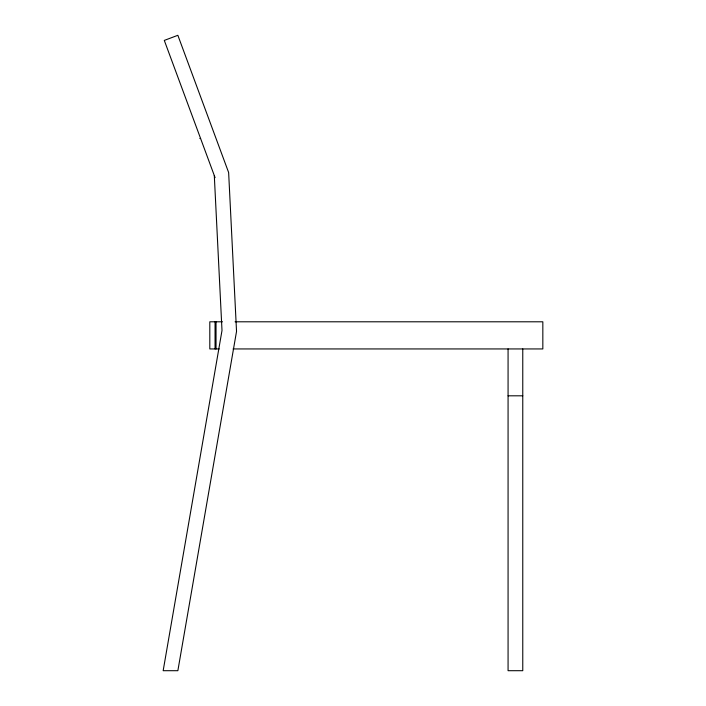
<?xml version="1.0" encoding="UTF-8"?>
<svg xmlns="http://www.w3.org/2000/svg" width="706" height="706" viewBox="0 0 706 706"><rect width="100%" height="100%" fill="white"/><g stroke="black" fill="none" stroke-linecap="round" stroke-linejoin="round"><path stroke-width="1.06" d="M199.824 138.491L200.592 138.491M222.469 321.795L209.806 321.795L209.806 348.94L219.231 348.94M235.063 321.795L542.835 321.795L542.835 348.94L233.068 348.94M508.073 395.81L522.767 395.81M215.083 177.647L164.295 40.41L177.859 35.3L228.638 172.538L236.536 331.405L177.859 670.7L163.165 670.7L222.002 330.505L214.297 175.529M522.767 348.94L522.767 670.7L508.073 670.7L508.073 348.94M216.036 321.795L216.036 348.94M215.056 321.795L215.056 348.94"/></g></svg>
